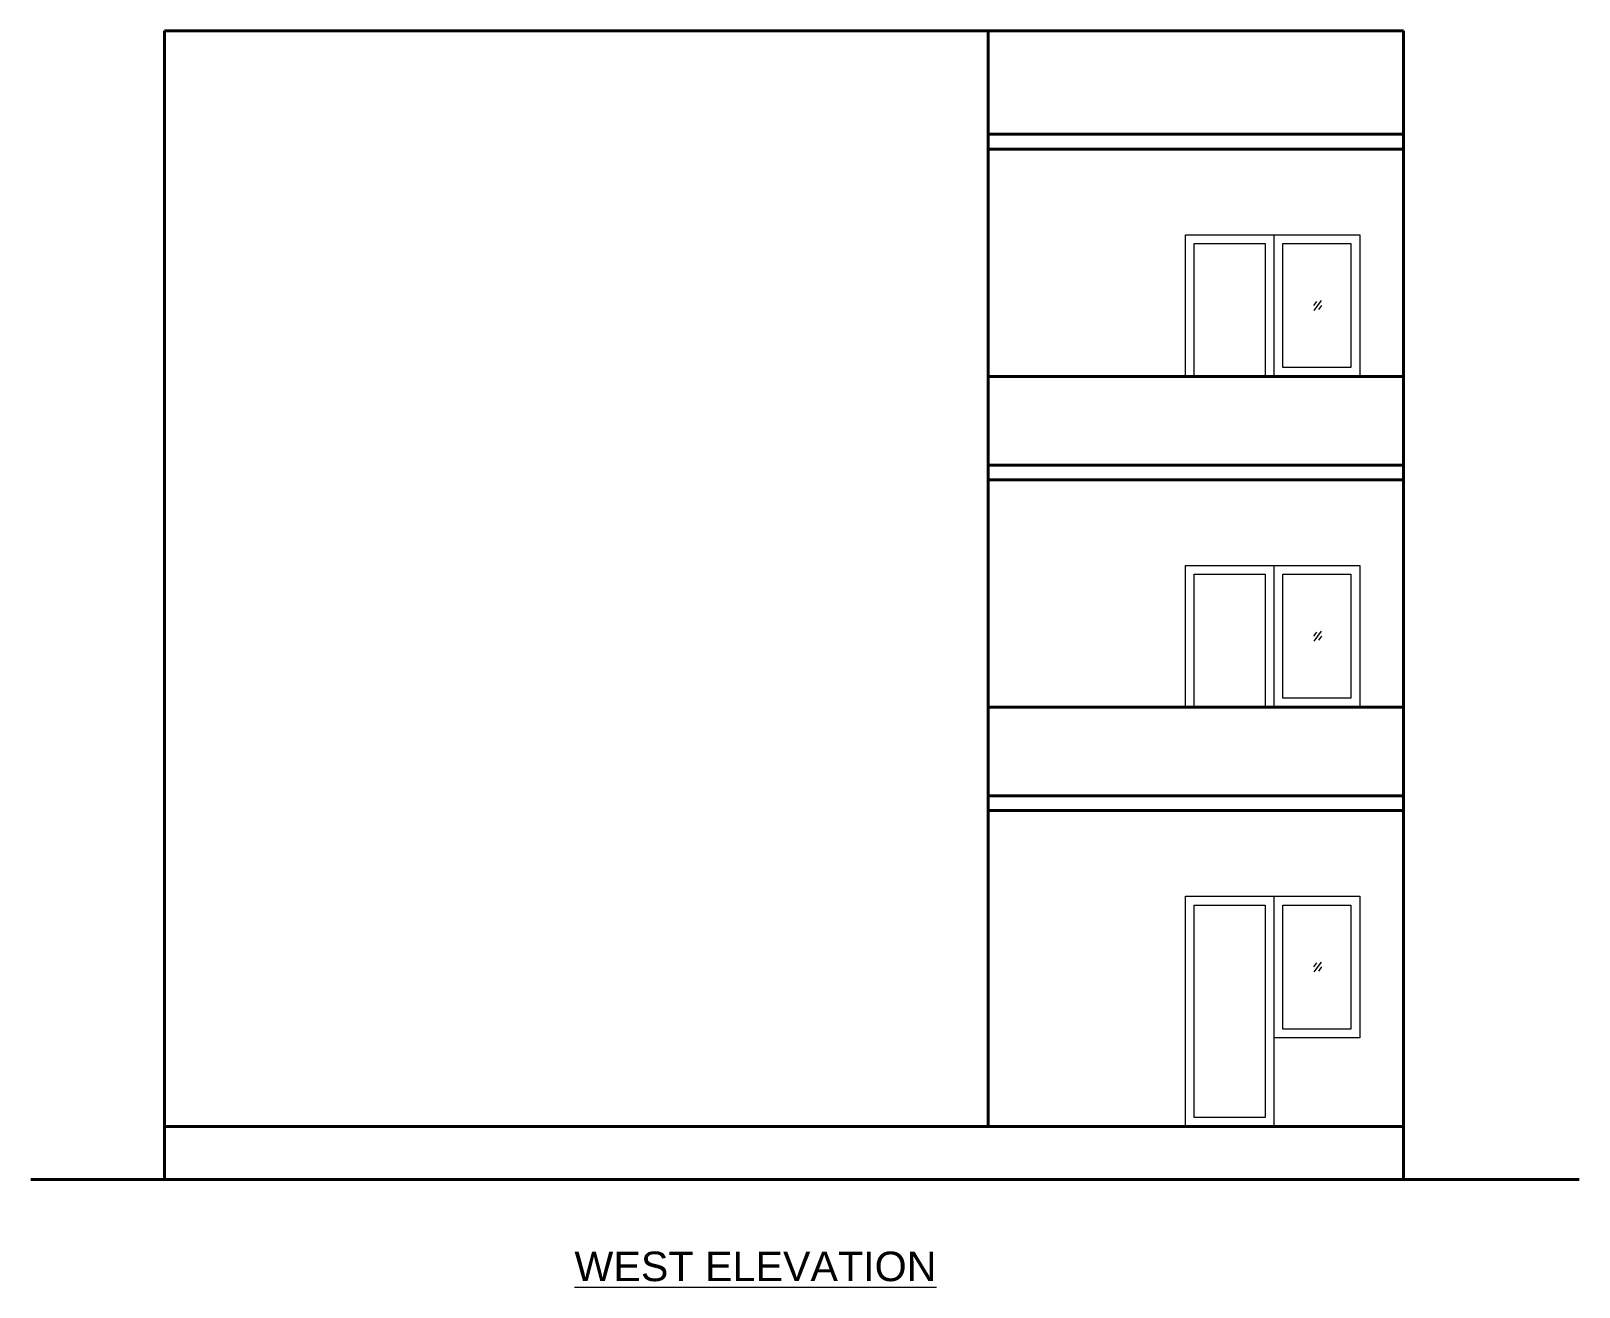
# Model space of a CAD drawing. Header units: inches. Extents: x -14619 to 1971361, y -855114 to -978.
# Drawn here: x 22157 to 22681, y -4102 to -3677 of the extents above; entities that cross this region are included whole.
import ezdxf

# ---------------------------------------------------------------- set-up
doc = ezdxf.new("R2010")
doc.units = ezdxf.units.IN
doc.header["$LTSCALE"] = 0.5
doc.header["$MEASUREMENT"] = 0
for name, color, linetype, lineweight in [('TEXT', 220, 'Continuous', 9), ('wall', 20, 'Continuous', 40), ('win door light', 30, 'Continuous', 18)]:
    doc.layers.add(name, color=color, linetype=linetype, lineweight=lineweight)
doc.styles.add('arial', font='arial.ttf')

msp = doc.modelspace()

# ---------------------------------------------------------------- linework, layer by layer
at = {"layer": 'wall'}
for p, q in [((22202.42, -3676.84), (22202.42, -4065.84)), ((22481.36, -3676.84), (22202.42, -3676.84)), ((22481.36, -3676.84), (22481.36, -4047.84)), ((22481.36, -3676.84), (22622, -3676.84)), ((22622, -3676.84), (22622, -4065.84)), ((22622, -3711.84), (22481.36, -3711.84)), ((22622, -3716.84), (22481.36, -3716.84)), ((22622, -3793.84), (22481.36, -3793.84)), ((22622, -3823.84), (22481.36, -3823.84)), ((22622, -3828.84), (22481.36, -3828.84)), ((22622, -3905.84), (22481.36, -3905.84)), ((22622, -3935.84), (22481.36, -3935.84)), ((22622, -3940.84), (22481.36, -3940.84)), ((22622, -4047.84), (22202.42, -4047.84)), ((22681.49, -4065.84), (22157.13, -4065.84))]:
    msp.add_line(p, q, dxfattribs=at)
at = {"layer": 'win door light'}
for p, q in [((22592.57, -3768.43), (22591.53, -3769.81)), ((22594.17, -3768.14), (22591.68, -3771.45)), ((22594.27, -3769.81), (22593.22, -3771.18)), ((22594.17, -3880.14), (22591.68, -3883.45)), ((22592.57, -3880.43), (22591.53, -3881.81)), ((22594.27, -3881.81), (22593.22, -3883.18)), ((22592.57, -3992.43), (22591.53, -3993.81)), ((22594.17, -3992.14), (22591.68, -3995.45)), ((22594.27, -3993.81), (22593.22, -3995.18))]:
    msp.add_line(p, q, dxfattribs=at)
for points in [[(22548.18, -3793.84), (22548.18, -3745.84), (22578.13, -3745.84), (22578.13, -3793.84)], [(22551.18, -3793.84), (22551.18, -3748.84), (22575.13, -3748.84), (22575.13, -3793.84)], [(22548.18, -3905.84), (22548.18, -3857.84), (22578.13, -3857.84), (22578.13, -3905.84)], [(22551.18, -3905.84), (22551.18, -3860.84), (22575.13, -3860.84), (22575.13, -3905.84)]]:
    msp.add_lwpolyline(points, dxfattribs=at)
for points in [[(22578.18, -3745.84), (22607.23, -3745.84), (22607.23, -3793.84), (22578.18, -3793.84)], [(22581.18, -3748.84), (22604.23, -3748.84), (22604.23, -3790.84), (22581.18, -3790.84)], [(22578.18, -3857.84), (22607.23, -3857.84), (22607.23, -3905.84), (22578.18, -3905.84)], [(22581.18, -3860.84), (22604.23, -3860.84), (22604.23, -3902.84), (22581.18, -3902.84)], [(22548.18, -3969.84), (22578.13, -3969.84), (22578.13, -4047.84), (22548.18, -4047.84)], [(22551.18, -3972.84), (22575.13, -3972.84), (22575.13, -4044.84), (22551.18, -4044.84)], [(22578.18, -3969.84), (22607.23, -3969.84), (22607.23, -4017.84), (22578.18, -4017.84)], [(22581.18, -3972.84), (22604.23, -3972.84), (22604.23, -4014.84), (22581.18, -4014.84)]]:
    msp.add_lwpolyline(points, close=True, dxfattribs=at)

# ---------------------------------------------------------------- texts
at = {"layer": 'TEXT', "ltscale": 5, "insert": (22341.22, -4090.2), "char_height": 10, "width": 169.4436, "attachment_point": 1, "style": 'arial'}
msp.add_mtext('{\\LWEST ELEVATION}', dxfattribs=at)

doc.saveas('drawing.dxf')
